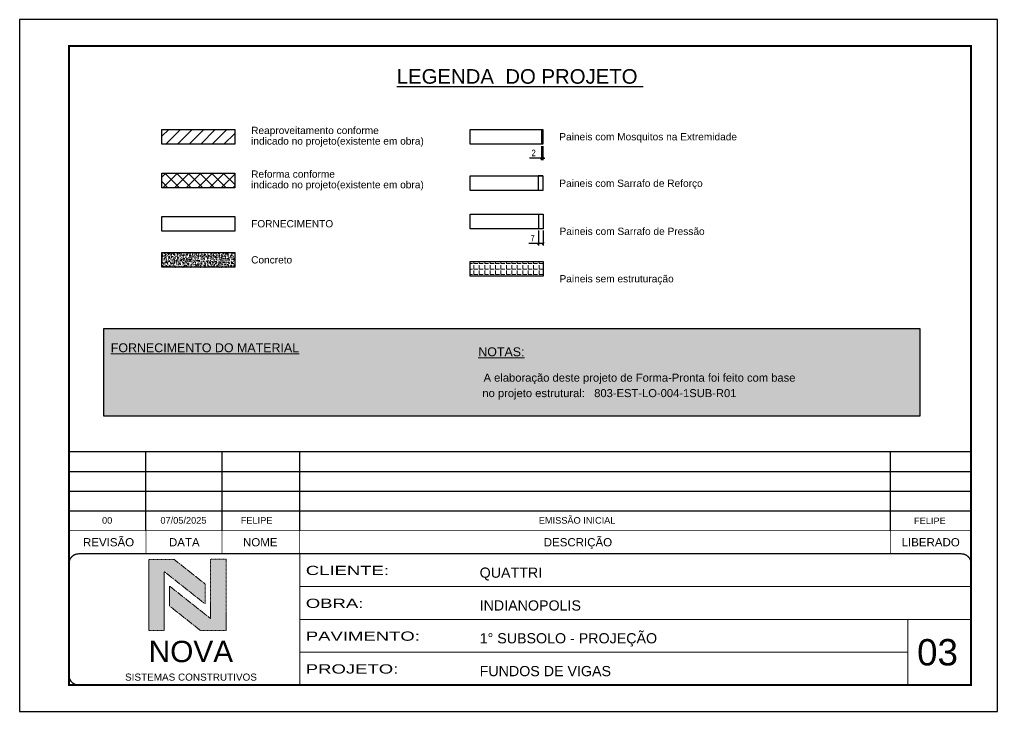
# Model space of a CAD drawing. Header units: millimetres. Extents: x 2012 to 8337, y 304 to 4842.
# Drawn here: x 5182 to 6667, y 2601 to 3651 of the extents above; entities that cross this region are included whole.
import ezdxf
from ezdxf.enums import TextEntityAlignment as Align

# ---------------------------------------------------------------- set-up
doc = ezdxf.new("R2010")
doc.units = ezdxf.units.MM
for name, pattern in [('CONTINUO', [0]), ('DASHED', [0.75, 0.5, -0.25]), ('HIDDEN', [0.375, 0.25, -0.125])]:
    doc.linetypes.add(name, pattern=pattern)
for name, color, linetype, lineweight in [('CARIMBO', 255, 'Continuous', 9), ('CARIMBO-LEGENDA', 75, 'Continuous', 15), ('Folhas', 255, 'Continuous', 9), ('Hachura', 251, 'Continuous', 9), ('REAPROVEITAMENTO', 251, 'Continuous', 9), ('SARRAFO DE PRESSAO', 251, 'DASHED', 9)]:
    doc.layers.add(name, color=color, linetype=linetype, lineweight=lineweight)
for name, color, linetype in [('COTA', 241, 'Continuous'), ('Painéis', 200, 'Continuous'), ('SARR_2.2x7', 40, 'Continuous')]:
    doc.layers.add(name, color=color, linetype=linetype)
doc.layers.add('Demarcação 2', color=7, linetype='Continuous', lineweight=9, true_color=0xe0e0e0)
doc.layers.add('Laje_Perimetro', color=7, linetype='Continuous', plot=False)
doc.styles.add('arial', font='arial.ttf')
doc.styles.add('COTA TECNICA', font='techl___.ttf', dxfattribs={"height": 10})
doc.styles.add('Tecnologia', font='')
doc.styles.get('Tecnologia').set_extended_font_data('Forgotten Futurist')
doc.dimstyles.new('PAINEL', dxfattribs={"dimtxt": 10, "dimasz": 3, "dimexe": 3, "dimexo": 3, "dimgap": 3, "dimtad": 1, "dimdec": 1, "dimzin": 12, "dimdsep": 46, "dimtxsty": 'COTA TECNICA', "dimblk1": 'OBLIQUE', "dimblk2": 'OBLIQUE', "dimsah": 1, "dimcen": 0.9, "dimclrd": 4, "dimclre": 4, "dimclrt": 240, "dimadec": 1, "dimazin": 3, "dimtfac": 1, "dimtdec": 1, "dimtmove": 0, "dimatfit": 3, "dimfxl": 1, "dimtolj": 1, "dimtzin": 12, "dimarcsym": 0})

# ---------------------------------------------------------------- blocks, each defined once
blk = doc.blocks.new('A$C64660E27')
at = {"layer": 'COTA', "true_color": 0x1a1a1a}
h = blk.add_hatch(color=250, dxfattribs=at)
h.dxf.hatch_style = 1
h.paths.add_polyline_path([(185.4, -11.6), (142.4, -11.6), (142.4, -131.6), (168.8, -131.6), (168.8, -32.2), (237.7, -86.7), (237.7, -53)])
at = {"layer": 'COTA'}
h = blk.add_hatch(color=20, dxfattribs=at)
h.dxf.hatch_style = 1
h.paths.add_polyline_path([(273, -11.4), (246.6, -11.4), (246.6, -111.1), (177.7, -56.6), (177.7, -90.2), (230, -131.6), (273, -131.6)])
for p, q in [((142.4, -131.6), (142.4, -11.6)), ((142.4, -11.6), (185.4, -11.6)), ((185.4, -11.6), (237.7, -53)), ((273, -11.4), (246.6, -11.4)), ((246.6, -111.1), (246.6, -11.4)), ((273, -11.4), (273, -131.6)), ((168.8, -32.2), (237.7, -86.7)), ((168.8, -131.6), (168.8, -32.2)), ((246.6, -111.1), (177.7, -56.6)), ((177.7, -90.2), (177.7, -56.6)), ((237.7, -86.7), (237.7, -53)), ((230, -131.6), (177.7, -90.2)), ((142.4, -131.6), (168.8, -131.6)), ((273, -131.6), (230, -131.6))]:
    blk.add_line(p, q)
at = {"layer": 'CARIMBO-LEGENDA', "color": 7, "linetype": 'Continuous', "ltscale": 100, "style": 'arial'}
blk.add_text('NOVA', height=36, dxfattribs=at).set_placement((142.4, -184.8))
at = {"layer": 'CARIMBO-LEGENDA', "color": 7, "linetype": 'Continuous', "style": 'arial'}
blk.add_text('SISTEMAS CONSTRUTIVOS', height=12, dxfattribs=at).set_placement((102.5, -216))
blk = doc.blocks.new('9999999999')
at = {"color": 30, "linetype": 'CONTINUO'}
for p, q in [((98564.6, 34230.2), (98564.6, 34429.4)), ((98564.6, 34379.6), (99584, 34379.6)), ((98564.6, 34329.8), (99488, 34329.8)), ((99584, 34329.8), (99488, 34329.8)), ((99488, 34329.8), (99488, 34230.2)), ((98564.6, 34280), (99488, 34280))]:
    blk.add_line(p, q, dxfattribs=at)
at = {"color": 30, "linetype": 'CONTINUO', "const_width": 2}
blk.add_lwpolyline([(99584, 34230.2), (99584, 34414.4, 0.414214), (99569, 34429.4), (98229, 34429.4, 0.414214), (98214, 34414.4), (98214, 34245.2, 0.414214), (98229, 34230.2), (99584, 34230.2)], format="xyb", dxfattribs=at)
at = {"layer": 'Folhas'}
blk.add_lwpolyline([(98139, 34190.2), (99624, 34190.2), (99624, 35240.2), (98139, 35240.2)], close=True, dxfattribs=at)
at = {"layer": 'Folhas', "color": 30, "const_width": 3}
blk.add_lwpolyline([(98214, 34230.2), (99584, 34230.2), (99584, 35200.2), (98214, 35200.2)], close=True, dxfattribs=at)
at = {"xscale": 0.9, "yscale": 0.9, "zscale": 0.9}
blk.add_blockref('A$C64660E27', (98206.9, 34431.3), dxfattribs=at)
at = {"color": 7, "linetype": 'Continuous', "ltscale": 5, "style": 'arial'}
for s, height, p in [('QUATTRI', 15.48, (98837.7, 34393.1)), ('INDIANOPOLIS', 15.483, (98837.7, 34343.3)), ('1° SUBSOLO - PROJEÇÃO', 15.483, (98837.7, 34293.5)), ('FUNDOS DE VIGAS', 15.483, (98837.7, 34243.7))]:
    blk.add_text(s, height=height, dxfattribs=at).set_placement(p)
at = {"layer": 'Folhas', "color": 7, "style": 'Tecnologia', "width": 1.5}
for s, p in [('CLIENTE:', (98573.7, 34397.2)), ('OBRA:', (98573.7, 34347.3)), ('PAVIMENTO:', (98573.7, 34297.5)), ('PROJETO:', (98573.7, 34247.7))]:
    blk.add_text(s, height=14, dxfattribs=at).set_placement(p)
blk = doc.blocks.new('_Oblique')
at = {"color": 0, "linetype": 'ByBlock', "lineweight": -2}
blk.add_line((-0.5, -0.5), (0.5, 0.5), dxfattribs=at)
blk = doc.blocks.new('*D245')
at = {"layer": 'COTA', "color": 4, "lineweight": -2, "transparency": 16777216}
for p, q in [((5974.4, 3459.4), (5974.4, 3438)), ((5976.4, 3459.4), (5976.4, 3438)), ((5974.4, 3441), (5956.3, 3441)), ((5976.4, 3441), (5974.4, 3441)), ((5976.4, 3441), (5979.4, 3441))]:
    blk.add_line(p, q, dxfattribs=at)
at = {"layer": 'Defpoints', "color": 0, "transparency": 16777216}
for p in [(5974.4, 3462.4), (5976.4, 3462.4), (5974.4, 3441)]:
    blk.add_point(p, dxfattribs=at)
at = {"layer": 'COTA', "color": 4, "lineweight": -2, "transparency": 16777216, "xscale": 3, "yscale": 3, "zscale": 3}
blk.add_blockref('_Oblique', (5974.4, 3441), dxfattribs=at)
at = {"layer": 'COTA', "color": 4, "lineweight": -2, "transparency": 16777216, "xscale": 3, "yscale": 3, "zscale": 3, "rotation": 180}
blk.add_blockref('_Oblique', (5976.4, 3441), dxfattribs=at)
at = {"layer": 'COTA', "color": 240, "transparency": 16777216, "insert": (5962.4, 3449), "char_height": 10, "attachment_point": 5, "style": 'COTA TECNICA'}
blk.add_mtext('\\A1;2', dxfattribs=at)
blk = doc.blocks.new('*D246')
at = {"layer": 'COTA', "color": 4, "lineweight": -2, "transparency": 16777216}
for p, q in [((5969.8, 3331), (5969.8, 3308.5)), ((5976.8, 3331), (5976.8, 3308.5)), ((5969.8, 3311.5), (5955.1, 3311.5)), ((5976.8, 3311.5), (5969.8, 3311.5))]:
    blk.add_line(p, q, dxfattribs=at)
at = {"layer": 'Defpoints', "color": 0, "transparency": 16777216}
for p in [(5969.8, 3334), (5976.8, 3334), (5969.8, 3311.5)]:
    blk.add_point(p, dxfattribs=at)
at = {"layer": 'COTA', "color": 4, "lineweight": -2, "transparency": 16777216, "xscale": 3, "yscale": 3, "zscale": 3, "rotation": 180}
blk.add_blockref('_Oblique', (5969.8, 3311.5), dxfattribs=at)
at = {"layer": 'COTA', "color": 4, "lineweight": -2, "transparency": 16777216, "xscale": 3, "yscale": 3, "zscale": 3}
blk.add_blockref('_Oblique', (5976.8, 3311.5), dxfattribs=at)
at = {"layer": 'COTA', "color": 240, "transparency": 16777216, "insert": (5960.9, 3319.6), "char_height": 10, "attachment_point": 5, "style": 'COTA TECNICA'}
blk.add_mtext('\\A1;7', dxfattribs=at)

msp = doc.modelspace()

# ---------------------------------------------------------------- hatches: boundary and pattern name
at = {"layer": 'COTA', "linetype": 'Continuous', "ltscale": 200}
h = msp.add_hatch(dxfattribs=at)
h.set_pattern_fill('AR-CONC', color=256, scale=0.9)
h.set_pattern_definition([(50, (-98424.8646, -31558.745), (6.45534164, -0.56476921), [0.675, -7.425]), (355, (-98424.8646, -31558.745), (-1.248762, 6.7697292), [0.54, -5.94]), (100.4514445, (-98424.3266, -31558.792), (5.20657962, 6.20495992), [0.57366173, -6.310279]), (46.1842, (-98424.8646, -31556.945), (9.605172, -1.4896735), [1.0125, -11.1375]), (96.6356355, (-98424.064, -31557.069), (8.4119575, 8.7670674), [0.8604931, -9.4654238]), (351.184164, (-98424.865, -31556.945), (8.4119575, 8.7670674), [0.81, -8.91]), (21, (-98423.9646, -31557.395), (5.37216347, -3.62357002), [0.675, -7.425]), (326, (-98423.9646, -31557.395), (2.189838, 6.5263504), [0.54, -5.94]), (71.451445, (-98423.517, -31557.697), (7.5620014, 2.90278038), [0.5736617, -6.310279]), (37.5, (-98424.8646, -31558.7447), (0.1094387, 2.996044684), [0, -5.868, 0, -6.03, 0, -5.9625]), (7.5, (-98424.8646, -31558.7447), (2.36762584, 3.54970541), [0, -3.438, 0, -5.733, 0, -2.2725]), (327.5, (-98426.8716, -31558.7447), (4.804401926, -0.202993846), [0, -2.25, 0, -7.02, 0, -9.315]), (317.5, (-98427.7716, -31558.7447), (5.24867552, 0.90094484), [0, -2.925, 0, -4.662, 0, -6.615])])
h.paths.add_polyline_path([(5508.45, 3275.59), (5508.45, 3297.84), (5397.88, 3297.84), (5397.88, 3275.59)])
at = {"layer": 'Demarcação 2'}
h = msp.add_hatch(color=8, dxfattribs=at)
h.set_gradient(color1=(112, 112, 112), one_color=1, tint=1, name='SPHERICAL')
h.paths.add_polyline_path([(5309.96, 3182.44), (6548.9, 3182.44), (6548.9, 3049.43), (5309.96, 3049.43)])
at = {"layer": 'Hachura'}
h = msp.add_hatch(dxfattribs=at)
h.set_pattern_fill('ANGLE', color=256, scale=30)
h.set_pattern_definition([(0, (-98424.8646, -31558.745), (0, 8.25), [6, -2.25]), (90, (-98424.8646, -31558.745), (-8.25, 5e-16), [6, -2.25])])
h.paths.add_polyline_path([(5976.78, 3261.97), (5976.78, 3284.22), (5866.22, 3284.22), (5866.22, 3261.97)])
at = {"layer": 'REAPROVEITAMENTO'}
h = msp.add_hatch(dxfattribs=at)
h.set_pattern_fill('ANSI31', color=256, scale=100, style=0)
h.set_pattern_definition([(45, (6448.161, 6663.468), (-8.838835, 8.838835), [])])
h.paths.add_polyline_path([(5397.88, 3484.68), (5397.88, 3462.43), (5508.45, 3462.43), (5508.45, 3484.68)])
h = msp.add_hatch(dxfattribs=at)
h.set_pattern_fill('ANSI37', color=256, scale=100, style=0)
h.set_pattern_definition([(45, (-94457.856, -31354.269), (-8.8388348, 8.8388348), []), (135, (-94457.856, -31354.269), (-8.8388348, -8.8388348), [])])
h.paths.add_polyline_path([(5397.88, 3418.45), (5397.88, 3396.19), (5508.45, 3396.19), (5508.45, 3418.45)])

# ---------------------------------------------------------------- linework, layer by layer
at = {"color": 30}
for p, q in [((5256.78, 2995.6), (6626.78, 2995.6)), ((5373.55, 2875.6), (5373.55, 2995.6)), ((5489.21, 2875.6), (5489.21, 2995.6)), ((5607.37, 2875.6), (5607.37, 2995.6)), ((6504.13, 2875.6), (6504.13, 2995.6)), ((5256.78, 2965.6), (6626.78, 2965.6)), ((5256.78, 2935.6), (6626.78, 2935.6)), ((5256.78, 2905.6), (6626.78, 2905.6))]:
    msp.add_line(p, q, dxfattribs=at)
msp.add_lwpolyline([(5309.96, 3182.44), (6548.9, 3182.44), (6548.9, 3049.43), (5309.96, 3049.43)], close=True, dxfattribs=at)
at = {"color": 30, "const_width": 1}
for points in [[(5256.78, 2875.6), (6626.78, 2875.6)], [(5373.55, 2875.6), (5373.55, 2840.6)], [(5489.21, 2875.6), (5489.21, 2840.6)], [(5607.37, 2875.6), (5607.37, 2840.6)], [(6504.13, 2875.6), (6504.13, 2840.6)]]:
    msp.add_lwpolyline(points, dxfattribs=at)
at = {"layer": 'COTA', "linetype": 'Continuous', "ltscale": 200}
msp.add_lwpolyline([(5397.88, 3297.84), (5508.45, 3297.84), (5508.45, 3275.59), (5397.88, 3275.59)], close=True, dxfattribs=at)
at = {"layer": 'Laje_Perimetro'}
msp.add_lwpolyline([(6666.78, 3651.36), (5181.78, 3651.36), (5181.78, 2601.36), (6666.78, 2601.36)], close=True, dxfattribs=at)
at = {"layer": 'Painéis', "linetype": 'Continuous'}
msp.add_line((5974.42, 3484.68), (5974.42, 3462.43), dxfattribs=at)
for points in [[(5397.88, 3484.68), (5508.45, 3484.68), (5508.45, 3462.43), (5397.88, 3462.43)], [(5865.85, 3484.68), (5976.42, 3484.68), (5976.42, 3462.43), (5865.85, 3462.43)], [(5397.88, 3418.45), (5508.45, 3418.45), (5508.45, 3396.19), (5397.88, 3396.19)], [(5865.85, 3414.08), (5976.42, 3414.08), (5976.42, 3391.83), (5865.85, 3391.83)], [(5866.22, 3356.25), (5976.78, 3356.25), (5976.78, 3334), (5866.22, 3334)], [(5397.88, 3352.64), (5508.45, 3352.64), (5508.45, 3330.39), (5397.88, 3330.39)], [(5866.22, 3284.22), (5976.78, 3284.22), (5976.78, 3261.97), (5866.22, 3261.97)]]:
    msp.add_lwpolyline(points, close=True, dxfattribs=at)
at = {"layer": 'SARR_2.2x7', "linetype": 'Continuous'}
for p, q in [((5976.42, 3414.08), (5969.42, 3414.08)), ((5976.42, 3391.83), (5969.42, 3391.83))]:
    msp.add_line(p, q, dxfattribs=at)
at = {"layer": 'SARR_2.2x7'}
for p, q in [((5969.42, 3414.08), (5969.42, 3391.83)), ((5976.42, 3414.08), (5976.42, 3391.83))]:
    msp.add_line(p, q, dxfattribs=at)
at = {"layer": 'SARR_2.2x7', "linetype": 'HIDDEN'}
msp.add_line((5969.78, 3356.25), (5969.78, 3334), dxfattribs=at)

# ---------------------------------------------------------------- block references
at = {"layer": 'SARRAFO DE PRESSAO', "color": 6, "linetype": 'ByBlock'}
msp.add_blockref('9999999999', (-92957.2, -31588.85), dxfattribs=at)

# ---------------------------------------------------------------- texts
at = {"color": 0, "linetype": 'Continuous', "ltscale": 5, "style": 'arial'}
msp.add_text('%%ULEGENDA  DO PROJETO ', height=22.1184, dxfattribs=at).set_placement((5941.69, 3554.03), align=Align.CENTER)
at = {"style": 'arial'}
for s, p in [('REVISÃO', (5316.96, 2858.1)), ('DESCRIÇÃO', (6029.75, 2858.1)), ('DATA', (5431.94, 2858.1)), ('NOME', (5547.3, 2858.1)), ('LIBERADO', (6565.43, 2858.1))]:
    msp.add_text(s, height=12.5, dxfattribs=at).set_placement(p, align=Align.MIDDLE_CENTER)
at = {"layer": 'CARIMBO', "style": 'arial'}
for s, p in [('Reaproveitamento conforme ', (5533.45, 3483.13)), ('Paineis com Mosquitos na Extremidade', (6001.42, 3473.55)), ('indicado no projeto(existente em obra)', (5533.45, 3467.04)), ('Reforma conforme ', (5533.45, 3416.9)), ('indicado no projeto(existente em obra)', (5533.45, 3400.81)), ('Paineis com Sarrafo de Reforço', (6001.42, 3402.95)), ('FORNECIMENTO', (5533.45, 3341.51)), ('Paineis com Sarrafo de Pressão', (6001.78, 3330.06)), ('Concreto', (5533.45, 3286.71)), ('Paineis sem estruturação', (6001.78, 3258.03))]:
    msp.add_text(s, height=11, dxfattribs=at).set_placement(p, align=Align.MIDDLE_LEFT)
at = {"layer": 'CARIMBO', "color": 5, "style": 'arial'}
for s, height, p in [('%%UFORNECIMENTO DO MATERIAL', 13.5, (5320.3, 3146.57)), ('%%UNOTAS:', 13.5, (5878.38, 3140.45)), ('  A elaboração deste projeto de Forma-Pronta foi feito com base', 12.15, (5877.02, 3101.84)), ('  no projeto estrutural:', 12.15, (5875.2, 3078.36))]:
    msp.add_text(s, height=height, dxfattribs=at).set_placement(p)
at = {"layer": 'CARIMBO', "color": 1, "style": 'arial'}
msp.add_text('803-EST-LO-004-1SUB-R01 ', height=12.15, dxfattribs=at).set_placement((6054.43, 3078.36))
at = {"layer": 'CARIMBO', "style": 'arial'}
for s, p in [('00', (5307.05, 2886.28)), ('07/05/2025', (5395.7, 2886.28)), ('FELIPE', (5517.73, 2886.28)), ('EMISSÃO INICIAL', (5970.28, 2886.28))]:
    msp.add_text(s, height=10, dxfattribs=at).set_placement(p)
at = {"layer": 'CARIMBO', "color": 7, "style": 'arial'}
msp.add_text('03', height=40, dxfattribs=at).set_placement((6544.69, 2671.16))
at = {"layer": 'CARIMBO', "style": 'arial'}
msp.add_attdef('FELIPE', text='', height=10, dxfattribs=at).set_placement((6564.13, 2890.6), align=Align.MIDDLE_CENTER)

# ---------------------------------------------------------------- dimensions: what is measured, and where the dimension line sits
at = {"layer": 'COTA'}
for base, p1, p2, picture, middle in [((5974.42, 3441.01), (5976.42, 3462.43), (5974.42, 3462.43), '*D245', (5962.37, 3449.01)), ((5969.78, 3311.52), (5976.78, 3334), (5969.78, 3334), '*D246', (5960.92, 3319.59))]:
    dim = msp.add_linear_dim(base=base, p1=p1, p2=p2, dimstyle='PAINEL', dxfattribs=at)
    dim.commit()
    dim.dimension.update_dxf_attribs({"geometry": picture, "text_midpoint": middle})

doc.saveas('drawing.dxf')
